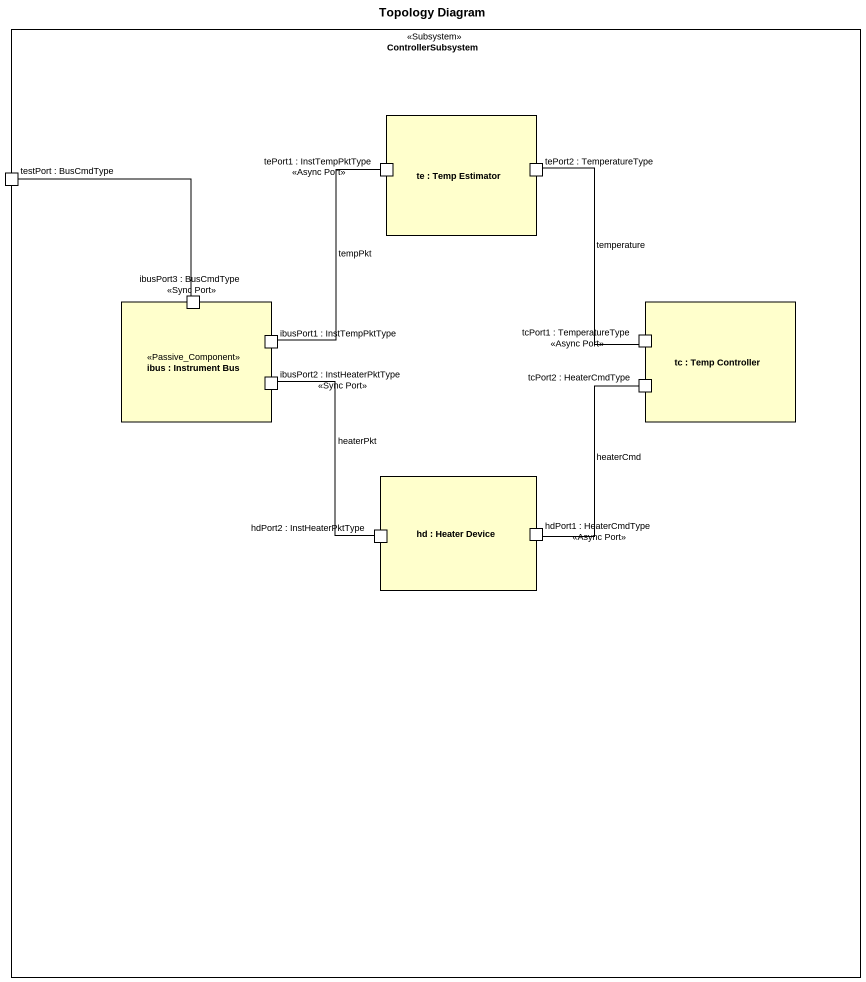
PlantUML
@startuml
title Topology Diagram
rectangle ControllerSubsystem <<Subsystem>> {
  rectangle "te : Temp Estimator" as te {
    port "tePort1 : InstTempPktType <<Async Port>>" as tePort1_InstTempPktType
    port "tePort2 : TemperatureType" as tePort2_TemperatureType
  }
  port "testPort : BusCmdType" as testPort_BusCmdType
  rectangle "ibus : Instrument Bus" as ibus <<Passive_Component>> {
    port "ibusPort3 : BusCmdType <<Sync Port>>" as ibusPort3_BusCmdType_Sync
    port "ibusPort1 : InstTempPktType" as ibusPort1_InstTempPktType
    port "ibusPort2 : InstHeaterPktType <<Sync Port>>" as ibusPort2_InstHeaterPktType
  }
  rectangle "tc : Temp Controller" as tc {
    port "tcPort1 : TemperatureType <<Async Port>>" as tcPort1_TemperatureType
    port "tcPort2 : HeaterCmdType" as tcPort2_HeaterCmdType
  }
  rectangle "hd : Heater Device" as hd {
    port "hdPort2 : InstHeaterPktType" as hdPort2_InstHeaterPktType
    port "hdPort1 : HeaterCmdType <<Async Port>>" as hdPort1_HeaterCmdType_Async
  }
}
testPort_BusCmdType -- ibusPort3_BusCmdType_Sync
tePort2_TemperatureType -- tcPort1_TemperatureType : temperature
ibusPort1_InstTempPktType -up- tePort1_InstTempPktType : tempPkt
tcPort2_HeaterCmdType -- hdPort1_HeaterCmdType_Async : heaterCmd
hdPort2_InstHeaterPktType -up- ibusPort2_InstHeaterPktType : heaterPkt
@enduml
